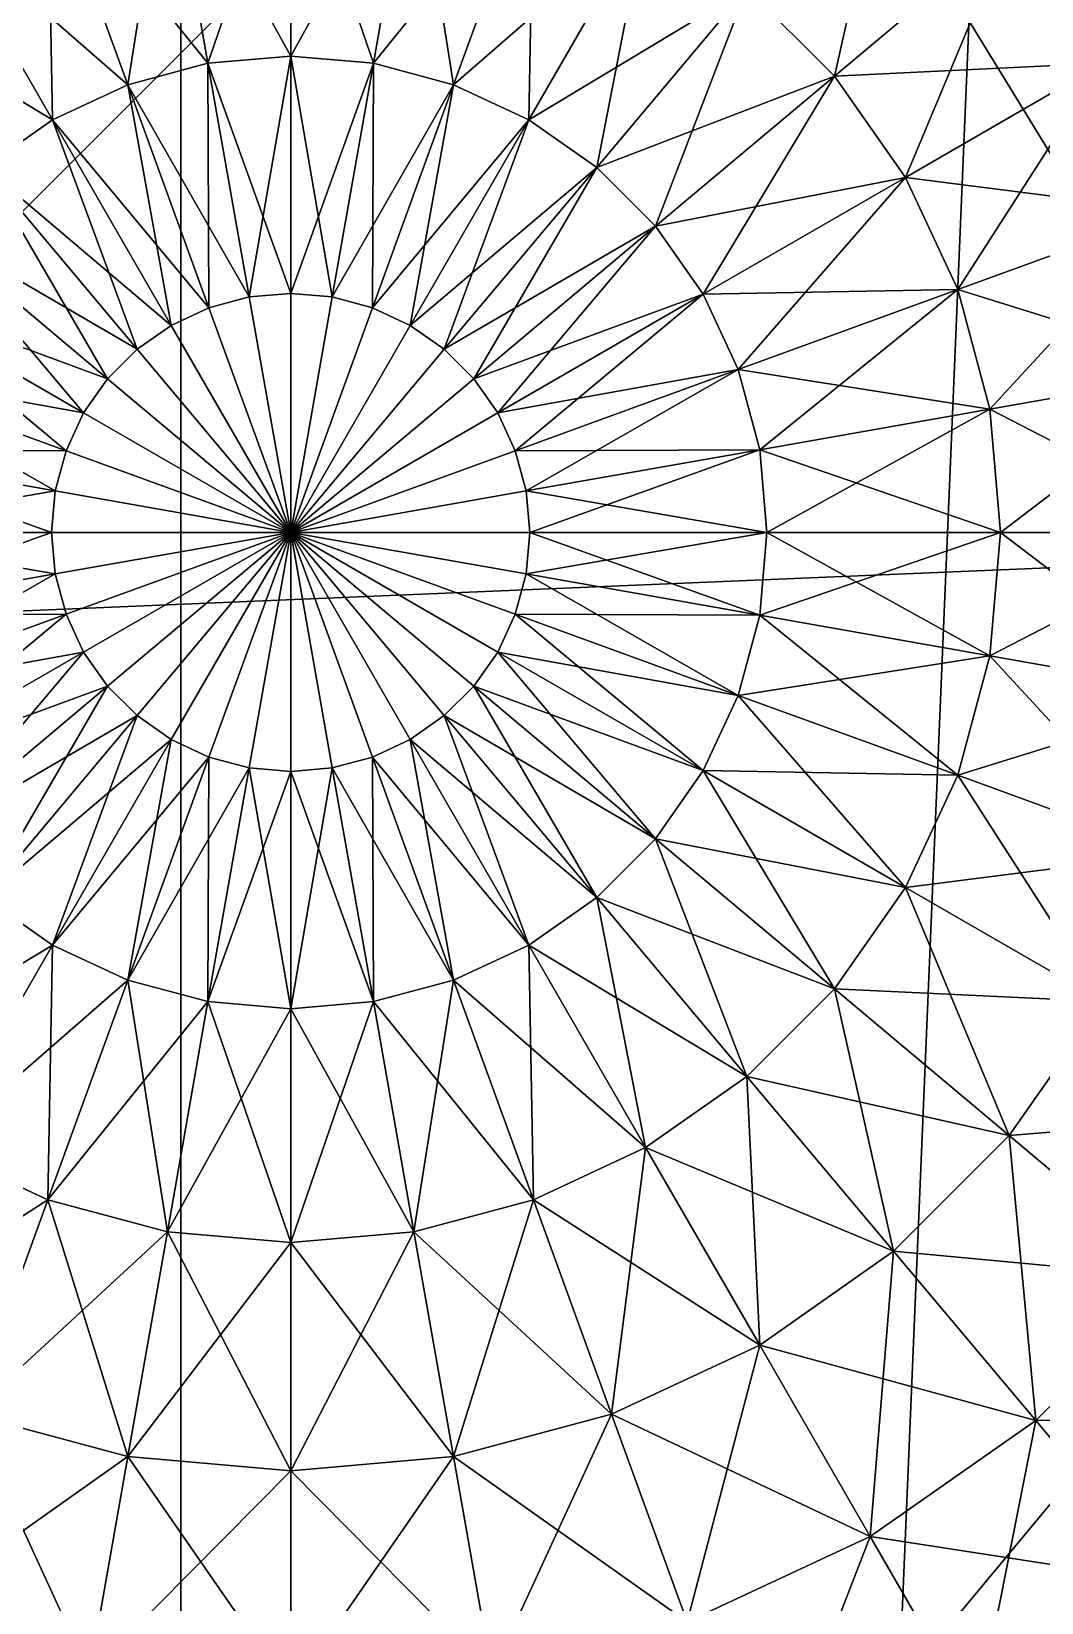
# Model space of a CAD drawing. Header units: metres. Extents: x -0.98 to 0.98, y -0.47 to 1.2.
# Drawn here: x 0.5918 to 0.6471, y 0.7245 to 0.8104 of the extents above; entities that cross this region are included whole.
import ezdxf

# ---------------------------------------------------------------- set-up
doc = ezdxf.new("R2010")
doc.units = ezdxf.units.M

msp = doc.modelspace()

# ---------------------------------------------------------------- linework, layer by layer
at = {"layer": 'Banana'}
for points in [[(0.737654, 0.656859, -0.092109), (0.6, 0.88125, -0.1), (0.6, 0.672656, -0.1)], [(0.737654, 0.656859, -0.092109), (0.728056, 0.826774, -0.092109), (0.6, 0.88125, -0.1)], [(0.6, 0.672656, 0.1), (0.6, 0.88125, 0.1), (0.728056, 0.826774, 0.092109)], [(0.6, 0.672656, 0.047656), (0.6, 0.88125, 0.1), (0.6, 0.672656, 0.1)], [(0.6, 0.672656, 0.047656), (0.6, 0.88125, 0.047656), (0.6, 0.88125, 0.1)], [(0.6, 0.672656, 0), (0.6, 0.88125, 0.047656), (0.6, 0.672656, 0.047656)], [(0.6, 0.672656, 0), (0.6, 0.88125, 0), (0.6, 0.88125, 0.047656)], [(0.6, 0.672656, -0.047656), (0.6, 0.88125, 0), (0.6, 0.672656, 0)], [(0.6, 0.672656, -0.047656), (0.6, 0.88125, -0.047656), (0.6, 0.88125, 0)], [(0.6, 0.672656, -0.1), (0.6, 0.88125, -0.047656), (0.6, 0.672656, -0.047656)], [(0.6, 0.672656, -0.1), (0.6, 0.88125, -0.1), (0.6, 0.88125, -0.047656)], [(0.6, 0.672656, 0.1), (0.728056, 0.826774, 0.092109), (0.737654, 0.656859, 0.092109)]]:
    msp.add_3dface(points, dxfattribs=at)
at = {"layer": 'Cube'}
for points in [[(-0.6, 0.94, 0.1), (0.6, 0.44, 0.1), (-0.6, 0.44, 0.1)], [(-0.6, 0.94, 0.1), (0.6, 0.94, 0.1), (0.6, 0.44, 0.1)], [(-0.6, 0.44, -0.1), (0.6, 0.94, -0.1), (-0.6, 0.94, -0.1)], [(-0.6, 0.44, -0.1), (0.6, 0.44, -0.1), (0.6, 0.94, -0.1)], [(0.6, 0.44, 0.1), (0.6, 0.94, -0.1), (0.6, 0.44, -0.1)], [(0.6, 0.44, 0.1), (0.6, 0.94, 0.1), (0.6, 0.94, -0.1)]]:
    msp.add_3dface(points, dxfattribs=at)
at = {"layer": 'Cube 2'}
for points in [[(0.715148, 0.783918, 0.209832), (0.511581, 0.775353, 0.09413), (0.617647, 0.881419, 0.09413)], [(0.644918, 0.854148, 0.048168), (0.617647, 0.881419, 0.09413), (0.511581, 0.775353, 0.09413)], [(0.644918, 0.854148, 0.048168), (0.715148, 0.783918, 0.209832), (0.617647, 0.881419, 0.09413)], [(0.644918, 0.854148, 0.048168), (0.511581, 0.775353, 0.09413), (0.538852, 0.748082, 0.048168)], [(0.644918, 0.854148, 0.048168), (0.538852, 0.748082, 0.048168), (0.636353, 0.650581, 0.16387)], [(0.644918, 0.854148, 0.048168), (0.636353, 0.650581, 0.16387), (0.742419, 0.756647, 0.16387)], [(0.644918, 0.854148, 0.048168), (0.742419, 0.756647, 0.16387), (0.715148, 0.783918, 0.209832)], [(0.715148, 0.783918, 0.209832), (0.609082, 0.677852, 0.209832), (0.511581, 0.775353, 0.09413)], [(0.636353, 0.650581, 0.16387), (0.609082, 0.677852, 0.209832), (0.715148, 0.783918, 0.209832)], [(0.636353, 0.650581, 0.16387), (0.715148, 0.783918, 0.209832), (0.742419, 0.756647, 0.16387)], [(0.511581, 0.775353, 0.09413), (0.636353, 0.650581, 0.16387), (0.538852, 0.748082, 0.048168)], [(0.511581, 0.775353, 0.09413), (0.609082, 0.677852, 0.209832), (0.636353, 0.650581, 0.16387)]]:
    msp.add_3dface(points, dxfattribs=at)
at = {"layer": 'Sphere 2'}
for points in [[(0.654562, 0.823748, 0.074811), (0.6453, 0.815977, 0.073809), (0.65043, 0.808651, 0.073809)], [(0.638977, 0.8223, 0.073809), (0.630955, 0.81274, 0.073022), (0.63574, 0.807955, 0.073022)], [(0.638977, 0.8223, 0.073809), (0.63574, 0.807955, 0.073022), (0.6453, 0.815977, 0.073809)], [(0.601477, 0.808651, 0.131544), (0.599259, 0.821233, 0.130978), (0.606, 0.821823, 0.130978)], [(0.599259, 0.821233, 0.073022), (0.606, 0.809047, 0.072456), (0.606, 0.821823, 0.073022)], [(0.601477, 0.808651, 0.131544), (0.606, 0.821823, 0.130978), (0.606, 0.809047, 0.131544)], [(0.606, 0.809047, 0.131544), (0.606, 0.821823, 0.130978), (0.612742, 0.821233, 0.130978)], [(0.606, 0.821823, 0.073022), (0.610523, 0.808651, 0.072456), (0.612742, 0.821233, 0.073022)], [(0.606, 0.821823, 0.073022), (0.606, 0.809047, 0.072456), (0.610523, 0.808651, 0.072456)], [(0.597091, 0.807476, 0.131544), (0.592722, 0.819481, 0.130978), (0.599259, 0.821233, 0.130978)], [(0.592722, 0.819481, 0.073022), (0.601477, 0.808651, 0.072456), (0.599259, 0.821233, 0.073022)], [(0.597091, 0.807476, 0.131544), (0.599259, 0.821233, 0.130978), (0.601477, 0.808651, 0.131544)], [(0.599259, 0.821233, 0.073022), (0.601477, 0.808651, 0.072456), (0.606, 0.809047, 0.072456)], [(0.606, 0.809047, 0.131544), (0.612742, 0.821233, 0.130978), (0.610523, 0.808651, 0.131544)], [(0.610523, 0.808651, 0.131544), (0.612742, 0.821233, 0.130978), (0.619278, 0.819481, 0.130978)], [(0.612742, 0.821233, 0.073022), (0.610523, 0.808651, 0.072456), (0.614909, 0.807476, 0.072456)], [(0.612742, 0.821233, 0.073022), (0.614909, 0.807476, 0.072456), (0.619278, 0.819481, 0.073022)], [(0.592976, 0.805557, 0.131544), (0.586589, 0.816621, 0.130978), (0.592722, 0.819481, 0.130978)], [(0.586589, 0.816621, 0.073022), (0.597091, 0.807476, 0.072456), (0.592722, 0.819481, 0.073022)], [(0.592722, 0.819481, 0.073022), (0.597091, 0.807476, 0.072456), (0.601477, 0.808651, 0.072456)], [(0.592976, 0.805557, 0.131544), (0.592722, 0.819481, 0.130978), (0.597091, 0.807476, 0.131544)], [(0.610523, 0.808651, 0.131544), (0.619278, 0.819481, 0.130978), (0.614909, 0.807476, 0.131544)], [(0.614909, 0.807476, 0.131544), (0.619278, 0.819481, 0.130978), (0.625411, 0.816621, 0.130978)], [(0.619278, 0.819481, 0.073022), (0.614909, 0.807476, 0.072456), (0.619024, 0.805557, 0.072456)], [(0.619278, 0.819481, 0.073022), (0.619024, 0.805557, 0.072456), (0.625411, 0.816621, 0.073022)], [(0.581045, 0.81274, 0.073022), (0.592977, 0.805557, 0.072456), (0.586589, 0.816621, 0.073022)], [(0.586589, 0.816621, 0.073022), (0.592977, 0.805557, 0.072456), (0.597091, 0.807476, 0.072456)], [(0.589257, 0.802953, 0.131544), (0.586589, 0.816621, 0.130978), (0.592976, 0.805557, 0.131544)], [(0.614909, 0.807476, 0.131544), (0.625411, 0.816621, 0.130978), (0.619024, 0.805557, 0.131544)], [(0.619024, 0.805557, 0.131544), (0.625411, 0.816621, 0.130978), (0.630955, 0.81274, 0.130978)], [(0.625411, 0.816621, 0.073022), (0.619024, 0.805557, 0.072456), (0.622743, 0.802953, 0.072456)], [(0.625411, 0.816621, 0.073022), (0.622743, 0.802953, 0.072456), (0.630955, 0.81274, 0.073022)], [(0.630955, 0.81274, 0.130978), (0.6453, 0.815977, 0.130191), (0.63574, 0.807955, 0.130978)], [(0.63574, 0.807955, 0.130978), (0.6453, 0.815977, 0.130191), (0.65043, 0.808651, 0.130191)], [(0.6453, 0.815977, 0.073809), (0.63574, 0.807955, 0.073022), (0.639622, 0.802411, 0.073022)], [(0.6453, 0.815977, 0.073809), (0.639622, 0.802411, 0.073022), (0.65043, 0.808651, 0.073809)], [(0.6453, 0.815977, 0.130191), (0.6609, 0.814696, 0.129189), (0.65043, 0.808651, 0.130191)], [(0.581045, 0.81274, 0.073022), (0.589257, 0.802953, 0.072456), (0.592977, 0.805557, 0.072456)], [(0.619024, 0.805557, 0.131544), (0.630955, 0.81274, 0.130978), (0.622743, 0.802953, 0.131544)], [(0.622743, 0.802953, 0.131544), (0.630955, 0.81274, 0.130978), (0.63574, 0.807955, 0.130978)], [(0.630955, 0.81274, 0.073022), (0.622743, 0.802953, 0.072456), (0.625953, 0.799743, 0.072456)], [(0.630955, 0.81274, 0.073022), (0.625953, 0.799743, 0.072456), (0.63574, 0.807955, 0.073022)], [(0.601529, 0.795285, 0.131886), (0.597091, 0.807476, 0.131544), (0.601477, 0.808651, 0.131544)], [(0.597091, 0.807476, 0.072456), (0.60373, 0.795875, 0.072114), (0.601477, 0.808651, 0.072456)], [(0.60373, 0.795875, 0.131886), (0.601477, 0.808651, 0.131544), (0.606, 0.809047, 0.131544)], [(0.601477, 0.808651, 0.072456), (0.606, 0.796073, 0.072114), (0.606, 0.809047, 0.072456)], [(0.601477, 0.808651, 0.072456), (0.60373, 0.795875, 0.072114), (0.606, 0.796073, 0.072114)], [(0.601529, 0.795285, 0.131886), (0.601477, 0.808651, 0.131544), (0.60373, 0.795875, 0.131886)], [(0.60373, 0.795875, 0.131886), (0.606, 0.809047, 0.131544), (0.606, 0.796073, 0.131886)], [(0.606, 0.796073, 0.131886), (0.606, 0.809047, 0.131544), (0.610523, 0.808651, 0.131544)], [(0.606, 0.809047, 0.072456), (0.60827, 0.795875, 0.072114), (0.610523, 0.808651, 0.072456)], [(0.606, 0.809047, 0.072456), (0.606, 0.796073, 0.072114), (0.60827, 0.795875, 0.072114)], [(0.606, 0.796073, 0.131886), (0.610523, 0.808651, 0.131544), (0.60827, 0.795875, 0.131886)], [(0.60827, 0.795875, 0.131886), (0.610523, 0.808651, 0.131544), (0.614909, 0.807476, 0.131544)], [(0.610523, 0.808651, 0.072456), (0.60827, 0.795875, 0.072114), (0.610471, 0.795285, 0.072114)], [(0.610523, 0.808651, 0.072456), (0.610471, 0.795285, 0.072114), (0.614909, 0.807476, 0.072456)], [(0.63574, 0.807955, 0.130978), (0.65043, 0.808651, 0.130191), (0.639622, 0.802411, 0.130978)], [(0.639622, 0.802411, 0.130978), (0.65043, 0.808651, 0.130191), (0.654209, 0.800547, 0.130191)], [(0.65043, 0.808651, 0.073809), (0.639622, 0.802411, 0.073022), (0.642482, 0.796278, 0.073022)], [(0.65043, 0.808651, 0.073809), (0.642482, 0.796278, 0.073022), (0.654209, 0.800547, 0.073809)], [(0.622743, 0.802953, 0.131544), (0.63574, 0.807955, 0.130978), (0.625953, 0.799743, 0.131544)], [(0.625953, 0.799743, 0.131544), (0.63574, 0.807955, 0.130978), (0.639622, 0.802411, 0.130978)], [(0.63574, 0.807955, 0.073022), (0.625953, 0.799743, 0.072456), (0.628558, 0.796023, 0.072456)], [(0.63574, 0.807955, 0.073022), (0.628558, 0.796023, 0.072456), (0.639622, 0.802411, 0.073022)], [(0.599463, 0.794322, 0.131886), (0.592976, 0.805557, 0.131544), (0.597091, 0.807476, 0.131544)], [(0.592977, 0.805557, 0.072456), (0.601529, 0.795285, 0.072114), (0.597091, 0.807476, 0.072456)], [(0.597091, 0.807476, 0.072456), (0.601529, 0.795285, 0.072114), (0.60373, 0.795875, 0.072114)], [(0.599463, 0.794322, 0.131886), (0.597091, 0.807476, 0.131544), (0.601529, 0.795285, 0.131886)], [(0.60827, 0.795875, 0.131886), (0.614909, 0.807476, 0.131544), (0.610471, 0.795285, 0.131886)], [(0.610471, 0.795285, 0.131886), (0.614909, 0.807476, 0.131544), (0.619024, 0.805557, 0.131544)], [(0.614909, 0.807476, 0.072456), (0.610471, 0.795285, 0.072114), (0.612537, 0.794322, 0.072114)], [(0.614909, 0.807476, 0.072456), (0.612537, 0.794322, 0.072114), (0.619024, 0.805557, 0.072456)], [(0.597597, 0.793015, 0.131886), (0.589257, 0.802953, 0.131544), (0.592976, 0.805557, 0.131544)], [(0.589257, 0.802953, 0.072456), (0.599463, 0.794322, 0.072114), (0.592977, 0.805557, 0.072456)], [(0.597597, 0.793015, 0.131886), (0.592976, 0.805557, 0.131544), (0.599463, 0.794322, 0.131886)], [(0.592977, 0.805557, 0.072456), (0.599463, 0.794322, 0.072114), (0.601529, 0.795285, 0.072114)], [(0.610471, 0.795285, 0.131886), (0.619024, 0.805557, 0.131544), (0.612537, 0.794322, 0.131886)], [(0.612537, 0.794322, 0.131886), (0.619024, 0.805557, 0.131544), (0.622743, 0.802953, 0.131544)], [(0.619024, 0.805557, 0.072456), (0.612537, 0.794322, 0.072114), (0.614403, 0.793015, 0.072114)], [(0.619024, 0.805557, 0.072456), (0.614403, 0.793015, 0.072114), (0.622743, 0.802953, 0.072456)], [(0.595985, 0.791403, 0.131886), (0.586047, 0.799743, 0.131544), (0.589257, 0.802953, 0.131544)], [(0.586047, 0.799743, 0.072456), (0.597597, 0.793015, 0.072114), (0.589257, 0.802953, 0.072456)], [(0.589257, 0.802953, 0.072456), (0.597597, 0.793015, 0.072114), (0.599463, 0.794322, 0.072114)], [(0.595985, 0.791403, 0.131886), (0.589257, 0.802953, 0.131544), (0.597597, 0.793015, 0.131886)], [(0.612537, 0.794322, 0.131886), (0.622743, 0.802953, 0.131544), (0.614403, 0.793015, 0.131886)], [(0.614403, 0.793015, 0.131886), (0.622743, 0.802953, 0.131544), (0.625953, 0.799743, 0.131544)], [(0.622743, 0.802953, 0.072456), (0.614403, 0.793015, 0.072114), (0.616015, 0.791403, 0.072114)], [(0.622743, 0.802953, 0.072456), (0.616015, 0.791403, 0.072114), (0.625953, 0.799743, 0.072456)], [(0.625953, 0.799743, 0.131544), (0.639622, 0.802411, 0.130978), (0.628558, 0.796023, 0.131544)], [(0.628558, 0.796023, 0.131544), (0.639622, 0.802411, 0.130978), (0.642482, 0.796278, 0.130978)], [(0.639622, 0.802411, 0.073022), (0.628558, 0.796023, 0.072456), (0.630476, 0.791909, 0.072456)], [(0.639622, 0.802411, 0.073022), (0.630476, 0.791909, 0.072456), (0.642482, 0.796278, 0.073022)], [(0.639622, 0.802411, 0.130978), (0.654209, 0.800547, 0.130191), (0.642482, 0.796278, 0.130978)], [(0.642482, 0.796278, 0.130978), (0.654209, 0.800547, 0.130191), (0.656524, 0.791909, 0.130191)], [(0.654209, 0.800547, 0.073809), (0.642482, 0.796278, 0.073022), (0.644233, 0.789741, 0.073022)], [(0.654209, 0.800547, 0.073809), (0.644233, 0.789741, 0.073022), (0.656524, 0.791909, 0.073809)], [(0.594678, 0.789537, 0.131886), (0.583443, 0.796023, 0.131544), (0.586047, 0.799743, 0.131544)], [(0.583443, 0.796023, 0.072456), (0.595985, 0.791403, 0.072114), (0.586047, 0.799743, 0.072456)], [(0.586047, 0.799743, 0.072456), (0.595985, 0.791403, 0.072114), (0.597597, 0.793015, 0.072114)], [(0.594678, 0.789537, 0.131886), (0.586047, 0.799743, 0.131544), (0.595985, 0.791403, 0.131886)], [(0.614403, 0.793015, 0.131886), (0.625953, 0.799743, 0.131544), (0.616015, 0.791403, 0.131886)], [(0.616015, 0.791403, 0.131886), (0.625953, 0.799743, 0.131544), (0.628558, 0.796023, 0.131544)], [(0.625953, 0.799743, 0.072456), (0.616015, 0.791403, 0.072114), (0.617322, 0.789537, 0.072114)], [(0.625953, 0.799743, 0.072456), (0.617322, 0.789537, 0.072114), (0.628558, 0.796023, 0.072456)], [(0.593715, 0.787471, 0.131886), (0.581524, 0.791909, 0.131544), (0.583443, 0.796023, 0.131544)], [(0.581524, 0.791909, 0.072456), (0.594678, 0.789537, 0.072114), (0.583443, 0.796023, 0.072456)], [(0.583443, 0.796023, 0.072456), (0.594678, 0.789537, 0.072114), (0.595985, 0.791403, 0.072114)], [(0.593715, 0.787471, 0.131886), (0.583443, 0.796023, 0.131544), (0.594678, 0.789537, 0.131886)], [(0.606, 0.783, 0.132), (0.601529, 0.795285, 0.131886), (0.60373, 0.795875, 0.131886)], [(0.601529, 0.795285, 0.072114), (0.606, 0.783, 0.072), (0.60373, 0.795875, 0.072114)], [(0.606, 0.783, 0.132), (0.60373, 0.795875, 0.131886), (0.606, 0.796073, 0.131886)], [(0.60373, 0.795875, 0.072114), (0.606, 0.783, 0.072), (0.606, 0.796073, 0.072114)], [(0.60373, 0.795875, 0.072114), (0.606, 0.783, 0.072), (0.606, 0.783, 0.072)], [(0.606, 0.783, 0.132), (0.60373, 0.795875, 0.131886), (0.606, 0.783, 0.132)], [(0.606, 0.783, 0.132), (0.606, 0.796073, 0.131886), (0.606, 0.783, 0.132)], [(0.606, 0.783, 0.132), (0.606, 0.796073, 0.131886), (0.60827, 0.795875, 0.131886)], [(0.606, 0.796073, 0.072114), (0.606, 0.783, 0.072), (0.60827, 0.795875, 0.072114)], [(0.606, 0.796073, 0.072114), (0.606, 0.783, 0.072), (0.606, 0.783, 0.072)], [(0.606, 0.783, 0.132), (0.60827, 0.795875, 0.131886), (0.610471, 0.795285, 0.131886)], [(0.60827, 0.795875, 0.072114), (0.606, 0.783, 0.072), (0.610471, 0.795285, 0.072114)], [(0.60827, 0.795875, 0.072114), (0.606, 0.783, 0.072), (0.606, 0.783, 0.072)], [(0.606, 0.783, 0.132), (0.60827, 0.795875, 0.131886), (0.606, 0.783, 0.132)], [(0.616015, 0.791403, 0.131886), (0.628558, 0.796023, 0.131544), (0.617322, 0.789537, 0.131886)], [(0.617322, 0.789537, 0.131886), (0.628558, 0.796023, 0.131544), (0.630476, 0.791909, 0.131544)], [(0.628558, 0.796023, 0.072456), (0.617322, 0.789537, 0.072114), (0.618285, 0.787471, 0.072114)], [(0.628558, 0.796023, 0.072456), (0.618285, 0.787471, 0.072114), (0.630476, 0.791909, 0.072456)], [(0.628558, 0.796023, 0.131544), (0.642482, 0.796278, 0.130978), (0.630476, 0.791909, 0.131544)], [(0.630476, 0.791909, 0.131544), (0.642482, 0.796278, 0.130978), (0.644233, 0.789741, 0.130978)], [(0.642482, 0.796278, 0.073022), (0.630476, 0.791909, 0.072456), (0.631652, 0.787523, 0.072456)], [(0.642482, 0.796278, 0.073022), (0.631652, 0.787523, 0.072456), (0.644233, 0.789741, 0.073022)], [(0.642482, 0.796278, 0.130978), (0.656524, 0.791909, 0.130191), (0.644233, 0.789741, 0.130978)], [(0.606, 0.783, 0.132), (0.599463, 0.794322, 0.131886), (0.601529, 0.795285, 0.131886)], [(0.599463, 0.794322, 0.072114), (0.606, 0.783, 0.072), (0.601529, 0.795285, 0.072114)], [(0.601529, 0.795285, 0.072114), (0.606, 0.783, 0.072), (0.606, 0.783, 0.072)], [(0.606, 0.783, 0.132), (0.601529, 0.795285, 0.131886), (0.606, 0.783, 0.132)], [(0.606, 0.783, 0.132), (0.610471, 0.795285, 0.131886), (0.612537, 0.794322, 0.131886)], [(0.610471, 0.795285, 0.072114), (0.606, 0.783, 0.072), (0.612537, 0.794322, 0.072114)], [(0.610471, 0.795285, 0.072114), (0.606, 0.783, 0.072), (0.606, 0.783, 0.072)], [(0.606, 0.783, 0.132), (0.610471, 0.795285, 0.131886), (0.606, 0.783, 0.132)], [(0.606, 0.783, 0.132), (0.597597, 0.793015, 0.131886), (0.599463, 0.794322, 0.131886)], [(0.597597, 0.793015, 0.072114), (0.606, 0.783, 0.072), (0.599463, 0.794322, 0.072114)], [(0.599463, 0.794322, 0.072114), (0.606, 0.783, 0.072), (0.606, 0.783, 0.072)], [(0.606, 0.783, 0.132), (0.599463, 0.794322, 0.131886), (0.606, 0.783, 0.132)], [(0.606, 0.783, 0.132), (0.612537, 0.794322, 0.131886), (0.614403, 0.793015, 0.131886)], [(0.612537, 0.794322, 0.072114), (0.606, 0.783, 0.072), (0.614403, 0.793015, 0.072114)], [(0.612537, 0.794322, 0.072114), (0.606, 0.783, 0.072), (0.606, 0.783, 0.072)], [(0.606, 0.783, 0.132), (0.612537, 0.794322, 0.131886), (0.606, 0.783, 0.132)], [(0.606, 0.783, 0.132), (0.595985, 0.791403, 0.131886), (0.597597, 0.793015, 0.131886)], [(0.595985, 0.791403, 0.072114), (0.606, 0.783, 0.072), (0.597597, 0.793015, 0.072114)], [(0.597597, 0.793015, 0.072114), (0.606, 0.783, 0.072), (0.606, 0.783, 0.072)], [(0.606, 0.783, 0.132), (0.597597, 0.793015, 0.131886), (0.606, 0.783, 0.132)], [(0.606, 0.783, 0.132), (0.614403, 0.793015, 0.131886), (0.616015, 0.791403, 0.131886)], [(0.614403, 0.793015, 0.072114), (0.606, 0.783, 0.072), (0.616015, 0.791403, 0.072114)], [(0.614403, 0.793015, 0.072114), (0.606, 0.783, 0.072), (0.606, 0.783, 0.072)], [(0.606, 0.783, 0.132), (0.614403, 0.793015, 0.131886), (0.606, 0.783, 0.132)], [(0.593125, 0.78527, 0.131886), (0.580349, 0.787523, 0.131544), (0.581524, 0.791909, 0.131544)], [(0.580349, 0.787523, 0.072456), (0.593715, 0.787471, 0.072114), (0.581524, 0.791909, 0.072456)], [(0.581524, 0.791909, 0.072456), (0.593715, 0.787471, 0.072114), (0.594678, 0.789537, 0.072114)], [(0.593125, 0.78527, 0.131886), (0.581524, 0.791909, 0.131544), (0.593715, 0.787471, 0.131886)], [(0.606, 0.783, 0.132), (0.594678, 0.789537, 0.131886), (0.595985, 0.791403, 0.131886)], [(0.594678, 0.789537, 0.072114), (0.606, 0.783, 0.072), (0.595985, 0.791403, 0.072114)], [(0.595985, 0.791403, 0.072114), (0.606, 0.783, 0.072), (0.606, 0.783, 0.072)], [(0.606, 0.783, 0.132), (0.595985, 0.791403, 0.131886), (0.606, 0.783, 0.132)], [(0.606, 0.783, 0.132), (0.616015, 0.791403, 0.131886), (0.617322, 0.789537, 0.131886)], [(0.616015, 0.791403, 0.072114), (0.606, 0.783, 0.072), (0.617322, 0.789537, 0.072114)], [(0.616015, 0.791403, 0.072114), (0.606, 0.783, 0.072), (0.606, 0.783, 0.072)], [(0.606, 0.783, 0.132), (0.616015, 0.791403, 0.131886), (0.606, 0.783, 0.132)], [(0.617322, 0.789537, 0.131886), (0.630476, 0.791909, 0.131544), (0.618285, 0.787471, 0.131886)], [(0.618285, 0.787471, 0.131886), (0.630476, 0.791909, 0.131544), (0.631652, 0.787523, 0.131544)], [(0.630476, 0.791909, 0.072456), (0.618285, 0.787471, 0.072114), (0.618875, 0.78527, 0.072114)], [(0.630476, 0.791909, 0.072456), (0.618875, 0.78527, 0.072114), (0.631652, 0.787523, 0.072456)], [(0.630476, 0.791909, 0.131544), (0.644233, 0.789741, 0.130978), (0.631652, 0.787523, 0.131544)], [(0.644233, 0.789741, 0.130978), (0.656524, 0.791909, 0.130191), (0.657303, 0.783, 0.130191)], [(0.656524, 0.791909, 0.073809), (0.644233, 0.789741, 0.073022), (0.644823, 0.783, 0.073022)], [(0.656524, 0.791909, 0.073809), (0.644823, 0.783, 0.073022), (0.657303, 0.783, 0.073809)], [(0.606, 0.783, 0.132), (0.593715, 0.787471, 0.131886), (0.594678, 0.789537, 0.131886)], [(0.593715, 0.787471, 0.072114), (0.606, 0.783, 0.072), (0.594678, 0.789537, 0.072114)], [(0.594678, 0.789537, 0.072114), (0.606, 0.783, 0.072), (0.606, 0.783, 0.072)], [(0.606, 0.783, 0.132), (0.594678, 0.789537, 0.131886), (0.606, 0.783, 0.132)], [(0.606, 0.783, 0.132), (0.617322, 0.789537, 0.131886), (0.618285, 0.787471, 0.131886)], [(0.617322, 0.789537, 0.072114), (0.606, 0.783, 0.072), (0.618285, 0.787471, 0.072114)], [(0.617322, 0.789537, 0.072114), (0.606, 0.783, 0.072), (0.606, 0.783, 0.072)], [(0.606, 0.783, 0.132), (0.617322, 0.789537, 0.131886), (0.606, 0.783, 0.132)], [(0.631652, 0.787523, 0.131544), (0.644233, 0.789741, 0.130978), (0.644823, 0.783, 0.130978)], [(0.644233, 0.789741, 0.073022), (0.631652, 0.787523, 0.072456), (0.632047, 0.783, 0.072456)], [(0.644233, 0.789741, 0.073022), (0.632047, 0.783, 0.072456), (0.644823, 0.783, 0.073022)], [(0.644233, 0.789741, 0.130978), (0.657303, 0.783, 0.130191), (0.644823, 0.783, 0.130978)], [(0.592927, 0.783, 0.131886), (0.579953, 0.783, 0.131544), (0.580349, 0.787523, 0.131544)], [(0.579953, 0.783, 0.072456), (0.593125, 0.78527, 0.072114), (0.580349, 0.787523, 0.072456)], [(0.580349, 0.787523, 0.072456), (0.593125, 0.78527, 0.072114), (0.593715, 0.787471, 0.072114)], [(0.592927, 0.783, 0.131886), (0.580349, 0.787523, 0.131544), (0.593125, 0.78527, 0.131886)], [(0.606, 0.783, 0.132), (0.593125, 0.78527, 0.131886), (0.593715, 0.787471, 0.131886)], [(0.593125, 0.78527, 0.072114), (0.606, 0.783, 0.072), (0.593715, 0.787471, 0.072114)], [(0.593715, 0.787471, 0.072114), (0.606, 0.783, 0.072), (0.606, 0.783, 0.072)], [(0.606, 0.783, 0.132), (0.593715, 0.787471, 0.131886), (0.606, 0.783, 0.132)], [(0.606, 0.783, 0.132), (0.618285, 0.787471, 0.131886), (0.618875, 0.78527, 0.131886)], [(0.618285, 0.787471, 0.072114), (0.606, 0.783, 0.072), (0.618875, 0.78527, 0.072114)], [(0.618285, 0.787471, 0.072114), (0.606, 0.783, 0.072), (0.606, 0.783, 0.072)], [(0.606, 0.783, 0.132), (0.618285, 0.787471, 0.131886), (0.606, 0.783, 0.132)], [(0.618285, 0.787471, 0.131886), (0.631652, 0.787523, 0.131544), (0.618875, 0.78527, 0.131886)], [(0.618875, 0.78527, 0.131886), (0.631652, 0.787523, 0.131544), (0.632047, 0.783, 0.131544)], [(0.631652, 0.787523, 0.072456), (0.618875, 0.78527, 0.072114), (0.619073, 0.783, 0.072114)], [(0.631652, 0.787523, 0.072456), (0.619073, 0.783, 0.072114), (0.632047, 0.783, 0.072456)], [(0.631652, 0.787523, 0.131544), (0.644823, 0.783, 0.130978), (0.632047, 0.783, 0.131544)], [(0.579953, 0.783, 0.072456), (0.592927, 0.783, 0.072114), (0.593125, 0.78527, 0.072114)], [(0.606, 0.783, 0.132), (0.592927, 0.783, 0.131886), (0.593125, 0.78527, 0.131886)], [(0.592927, 0.783, 0.072114), (0.606, 0.783, 0.072), (0.593125, 0.78527, 0.072114)], [(0.593125, 0.78527, 0.072114), (0.606, 0.783, 0.072), (0.606, 0.783, 0.072)], [(0.606, 0.783, 0.132), (0.593125, 0.78527, 0.131886), (0.606, 0.783, 0.132)], [(0.606, 0.783, 0.132), (0.618875, 0.78527, 0.131886), (0.619073, 0.783, 0.131886)], [(0.618875, 0.78527, 0.072114), (0.606, 0.783, 0.072), (0.619073, 0.783, 0.072114)], [(0.618875, 0.78527, 0.072114), (0.606, 0.783, 0.072), (0.606, 0.783, 0.072)], [(0.606, 0.783, 0.132), (0.618875, 0.78527, 0.131886), (0.606, 0.783, 0.132)], [(0.618875, 0.78527, 0.131886), (0.632047, 0.783, 0.131544), (0.619073, 0.783, 0.131886)], [(0.593125, 0.78073, 0.131886), (0.579953, 0.783, 0.131544), (0.592927, 0.783, 0.131886)], [(0.593125, 0.78073, 0.131886), (0.580349, 0.778477, 0.131544), (0.579953, 0.783, 0.131544)], [(0.580349, 0.778477, 0.072456), (0.592927, 0.783, 0.072114), (0.579953, 0.783, 0.072456)], [(0.580349, 0.778477, 0.072456), (0.593125, 0.78073, 0.072114), (0.592927, 0.783, 0.072114)], [(0.592927, 0.783, 0.072114), (0.606, 0.783, 0.072), (0.606, 0.783, 0.072)], [(0.606, 0.783, 0.132), (0.592927, 0.783, 0.131886), (0.606, 0.783, 0.132)], [(0.606, 0.783, 0.132), (0.593125, 0.78073, 0.131886), (0.592927, 0.783, 0.131886)], [(0.593125, 0.78073, 0.072114), (0.606, 0.783, 0.072), (0.592927, 0.783, 0.072114)], [(0.593125, 0.78073, 0.072114), (0.606, 0.783, 0.072), (0.606, 0.783, 0.072)], [(0.606, 0.783, 0.132), (0.593125, 0.78073, 0.131886), (0.606, 0.783, 0.132)], [(0.606, 0.783, 0.132), (0.593715, 0.778529, 0.131886), (0.593125, 0.78073, 0.131886)], [(0.593715, 0.778529, 0.072114), (0.606, 0.783, 0.072), (0.593125, 0.78073, 0.072114)], [(0.593715, 0.778529, 0.072114), (0.606, 0.783, 0.072), (0.606, 0.783, 0.072)], [(0.606, 0.783, 0.132), (0.593715, 0.778529, 0.131886), (0.606, 0.783, 0.132)], [(0.606, 0.783, 0.132), (0.594678, 0.776463, 0.131886), (0.593715, 0.778529, 0.131886)], [(0.594678, 0.776463, 0.072114), (0.606, 0.783, 0.072), (0.593715, 0.778529, 0.072114)], [(0.594678, 0.776463, 0.072114), (0.606, 0.783, 0.072), (0.606, 0.783, 0.072)], [(0.606, 0.783, 0.132), (0.594678, 0.776463, 0.131886), (0.606, 0.783, 0.132)], [(0.606, 0.783, 0.132), (0.595985, 0.774596, 0.131886), (0.594678, 0.776463, 0.131886)], [(0.595985, 0.774597, 0.072114), (0.606, 0.783, 0.072), (0.594678, 0.776463, 0.072114)], [(0.595985, 0.774597, 0.072114), (0.606, 0.783, 0.072), (0.606, 0.783, 0.072)], [(0.606, 0.783, 0.132), (0.595985, 0.774596, 0.131886), (0.606, 0.783, 0.132)], [(0.606, 0.783, 0.132), (0.597597, 0.772985, 0.131886), (0.595985, 0.774596, 0.131886)], [(0.597597, 0.772985, 0.072114), (0.606, 0.783, 0.072), (0.595985, 0.774597, 0.072114)], [(0.597597, 0.772985, 0.072114), (0.606, 0.783, 0.072), (0.606, 0.783, 0.072)], [(0.606, 0.783, 0.132), (0.597597, 0.772985, 0.131886), (0.606, 0.783, 0.132)], [(0.606, 0.783, 0.132), (0.599463, 0.771678, 0.131886), (0.597597, 0.772985, 0.131886)], [(0.599463, 0.771678, 0.072114), (0.606, 0.783, 0.072), (0.597597, 0.772985, 0.072114)], [(0.599463, 0.771678, 0.072114), (0.606, 0.783, 0.072), (0.606, 0.783, 0.072)], [(0.606, 0.783, 0.132), (0.599463, 0.771678, 0.131886), (0.606, 0.783, 0.132)], [(0.606, 0.783, 0.132), (0.601529, 0.770715, 0.131886), (0.599463, 0.771678, 0.131886)], [(0.601529, 0.770715, 0.072114), (0.606, 0.783, 0.072), (0.599463, 0.771678, 0.072114)], [(0.601529, 0.770715, 0.072114), (0.606, 0.783, 0.072), (0.606, 0.783, 0.072)], [(0.606, 0.783, 0.132), (0.601529, 0.770715, 0.131886), (0.606, 0.783, 0.132)], [(0.606, 0.783, 0.132), (0.60373, 0.770125, 0.131886), (0.601529, 0.770715, 0.131886)], [(0.60373, 0.770125, 0.072114), (0.606, 0.783, 0.072), (0.601529, 0.770715, 0.072114)], [(0.60373, 0.770125, 0.072114), (0.606, 0.783, 0.072), (0.606, 0.783, 0.072)], [(0.606, 0.783, 0.132), (0.60373, 0.770125, 0.131886), (0.606, 0.783, 0.132)], [(0.606, 0.783, 0.132), (0.606, 0.769926, 0.131886), (0.60373, 0.770125, 0.131886)], [(0.606, 0.769927, 0.072114), (0.606, 0.783, 0.072), (0.60373, 0.770125, 0.072114)], [(0.606, 0.769927, 0.072114), (0.606, 0.783, 0.072), (0.606, 0.783, 0.072)], [(0.606, 0.783, 0.132), (0.606, 0.769926, 0.131886), (0.606, 0.783, 0.132)], [(0.606, 0.783, 0.132), (0.60827, 0.770125, 0.131886), (0.606, 0.769926, 0.131886)], [(0.60827, 0.770125, 0.072114), (0.606, 0.783, 0.072), (0.606, 0.769927, 0.072114)], [(0.60827, 0.770125, 0.072114), (0.606, 0.783, 0.072), (0.606, 0.783, 0.072)], [(0.606, 0.783, 0.132), (0.60827, 0.770125, 0.131886), (0.606, 0.783, 0.132)], [(0.606, 0.783, 0.132), (0.610471, 0.770715, 0.131886), (0.60827, 0.770125, 0.131886)], [(0.610471, 0.770715, 0.072114), (0.606, 0.783, 0.072), (0.60827, 0.770125, 0.072114)], [(0.610471, 0.770715, 0.072114), (0.606, 0.783, 0.072), (0.606, 0.783, 0.072)], [(0.606, 0.783, 0.132), (0.610471, 0.770715, 0.131886), (0.606, 0.783, 0.132)], [(0.606, 0.783, 0.132), (0.612537, 0.771678, 0.131886), (0.610471, 0.770715, 0.131886)], [(0.612537, 0.771678, 0.072114), (0.606, 0.783, 0.072), (0.610471, 0.770715, 0.072114)], [(0.612537, 0.771678, 0.072114), (0.606, 0.783, 0.072), (0.606, 0.783, 0.072)], [(0.606, 0.783, 0.132), (0.612537, 0.771678, 0.131886), (0.606, 0.783, 0.132)], [(0.606, 0.783, 0.132), (0.614403, 0.772985, 0.131886), (0.612537, 0.771678, 0.131886)], [(0.614403, 0.772985, 0.072114), (0.606, 0.783, 0.072), (0.612537, 0.771678, 0.072114)], [(0.614403, 0.772985, 0.072114), (0.606, 0.783, 0.072), (0.606, 0.783, 0.072)], [(0.606, 0.783, 0.132), (0.614403, 0.772985, 0.131886), (0.606, 0.783, 0.132)], [(0.606, 0.783, 0.132), (0.616015, 0.774596, 0.131886), (0.614403, 0.772985, 0.131886)], [(0.616015, 0.774597, 0.072114), (0.606, 0.783, 0.072), (0.614403, 0.772985, 0.072114)], [(0.616015, 0.774597, 0.072114), (0.606, 0.783, 0.072), (0.606, 0.783, 0.072)], [(0.606, 0.783, 0.132), (0.616015, 0.774596, 0.131886), (0.606, 0.783, 0.132)], [(0.606, 0.783, 0.132), (0.617322, 0.776463, 0.131886), (0.616015, 0.774596, 0.131886)], [(0.617322, 0.776463, 0.072114), (0.606, 0.783, 0.072), (0.616015, 0.774597, 0.072114)], [(0.617322, 0.776463, 0.072114), (0.606, 0.783, 0.072), (0.606, 0.783, 0.072)], [(0.606, 0.783, 0.132), (0.617322, 0.776463, 0.131886), (0.606, 0.783, 0.132)], [(0.606, 0.783, 0.132), (0.618285, 0.778529, 0.131886), (0.617322, 0.776463, 0.131886)], [(0.618285, 0.778529, 0.072114), (0.606, 0.783, 0.072), (0.617322, 0.776463, 0.072114)], [(0.618285, 0.778529, 0.072114), (0.606, 0.783, 0.072), (0.606, 0.783, 0.072)], [(0.606, 0.783, 0.132), (0.618285, 0.778529, 0.131886), (0.606, 0.783, 0.132)], [(0.606, 0.783, 0.132), (0.618875, 0.78073, 0.131886), (0.618285, 0.778529, 0.131886)], [(0.618875, 0.78073, 0.072114), (0.606, 0.783, 0.072), (0.618285, 0.778529, 0.072114)], [(0.618875, 0.78073, 0.072114), (0.606, 0.783, 0.072), (0.606, 0.783, 0.072)], [(0.606, 0.783, 0.132), (0.618875, 0.78073, 0.131886), (0.606, 0.783, 0.132)], [(0.606, 0.783, 0.132), (0.619073, 0.783, 0.131886), (0.618875, 0.78073, 0.131886)], [(0.619073, 0.783, 0.072114), (0.606, 0.783, 0.072), (0.618875, 0.78073, 0.072114)], [(0.619073, 0.783, 0.072114), (0.606, 0.783, 0.072), (0.606, 0.783, 0.072)], [(0.606, 0.783, 0.132), (0.619073, 0.783, 0.131886), (0.606, 0.783, 0.132)], [(0.619073, 0.783, 0.131886), (0.631652, 0.778477, 0.131544), (0.618875, 0.78073, 0.131886)], [(0.632047, 0.783, 0.072456), (0.618875, 0.78073, 0.072114), (0.631652, 0.778477, 0.072456)], [(0.632047, 0.783, 0.072456), (0.619073, 0.783, 0.072114), (0.618875, 0.78073, 0.072114)], [(0.619073, 0.783, 0.131886), (0.632047, 0.783, 0.131544), (0.631652, 0.778477, 0.131544)], [(0.632047, 0.783, 0.131544), (0.644233, 0.776258, 0.130978), (0.631652, 0.778477, 0.131544)], [(0.644823, 0.783, 0.073022), (0.631652, 0.778477, 0.072456), (0.644233, 0.776258, 0.073022)], [(0.644823, 0.783, 0.073022), (0.632047, 0.783, 0.072456), (0.631652, 0.778477, 0.072456)], [(0.632047, 0.783, 0.131544), (0.644823, 0.783, 0.130978), (0.644233, 0.776258, 0.130978)], [(0.644823, 0.783, 0.130978), (0.656524, 0.774091, 0.130191), (0.644233, 0.776258, 0.130978)], [(0.657303, 0.783, 0.073809), (0.644233, 0.776258, 0.073022), (0.656524, 0.774091, 0.073809)], [(0.657303, 0.783, 0.073809), (0.644823, 0.783, 0.073022), (0.644233, 0.776258, 0.073022)], [(0.644823, 0.783, 0.130978), (0.657303, 0.783, 0.130191), (0.656524, 0.774091, 0.130191)], [(0.593715, 0.778529, 0.131886), (0.580349, 0.778477, 0.131544), (0.593125, 0.78073, 0.131886)], [(0.581524, 0.774091, 0.072456), (0.593125, 0.78073, 0.072114), (0.580349, 0.778477, 0.072456)], [(0.581524, 0.774091, 0.072456), (0.593715, 0.778529, 0.072114), (0.593125, 0.78073, 0.072114)], [(0.618875, 0.78073, 0.131886), (0.630476, 0.774091, 0.131544), (0.618285, 0.778529, 0.131886)], [(0.631652, 0.778477, 0.072456), (0.618875, 0.78073, 0.072114), (0.618285, 0.778529, 0.072114)], [(0.618875, 0.78073, 0.131886), (0.631652, 0.778477, 0.131544), (0.630476, 0.774091, 0.131544)], [(0.593715, 0.778529, 0.131886), (0.581524, 0.774091, 0.131544), (0.580349, 0.778477, 0.131544)], [(0.594678, 0.776463, 0.131886), (0.581524, 0.774091, 0.131544), (0.593715, 0.778529, 0.131886)], [(0.583443, 0.769976, 0.072456), (0.593715, 0.778529, 0.072114), (0.581524, 0.774091, 0.072456)], [(0.583443, 0.769976, 0.072456), (0.594678, 0.776463, 0.072114), (0.593715, 0.778529, 0.072114)], [(0.618285, 0.778529, 0.131886), (0.628558, 0.769976, 0.131544), (0.617322, 0.776463, 0.131886)], [(0.630476, 0.774091, 0.072456), (0.618285, 0.778529, 0.072114), (0.617322, 0.776463, 0.072114)], [(0.618285, 0.778529, 0.131886), (0.630476, 0.774091, 0.131544), (0.628558, 0.769976, 0.131544)], [(0.631652, 0.778477, 0.072456), (0.618285, 0.778529, 0.072114), (0.630476, 0.774091, 0.072456)], [(0.631652, 0.778477, 0.131544), (0.642482, 0.769722, 0.130978), (0.630476, 0.774091, 0.131544)], [(0.644233, 0.776258, 0.073022), (0.631652, 0.778477, 0.072456), (0.630476, 0.774091, 0.072456)], [(0.631652, 0.778477, 0.131544), (0.644233, 0.776258, 0.130978), (0.642482, 0.769722, 0.130978)], [(0.594678, 0.776463, 0.131886), (0.583443, 0.769976, 0.131544), (0.581524, 0.774091, 0.131544)], [(0.595985, 0.774596, 0.131886), (0.583443, 0.769976, 0.131544), (0.594678, 0.776463, 0.131886)], [(0.586047, 0.766257, 0.072456), (0.594678, 0.776463, 0.072114), (0.583443, 0.769976, 0.072456)], [(0.586047, 0.766257, 0.072456), (0.595985, 0.774597, 0.072114), (0.594678, 0.776463, 0.072114)], [(0.617322, 0.776463, 0.131886), (0.625953, 0.766257, 0.131544), (0.616015, 0.774596, 0.131886)], [(0.628558, 0.769976, 0.072456), (0.617322, 0.776463, 0.072114), (0.616015, 0.774597, 0.072114)], [(0.617322, 0.776463, 0.131886), (0.628558, 0.769976, 0.131544), (0.625953, 0.766257, 0.131544)], [(0.630476, 0.774091, 0.072456), (0.617322, 0.776463, 0.072114), (0.628558, 0.769976, 0.072456)], [(0.644233, 0.776258, 0.073022), (0.630476, 0.774091, 0.072456), (0.642482, 0.769722, 0.073022)], [(0.644233, 0.776258, 0.130978), (0.654209, 0.765453, 0.130191), (0.642482, 0.769722, 0.130978)], [(0.656524, 0.774091, 0.073809), (0.644233, 0.776258, 0.073022), (0.642482, 0.769722, 0.073022)], [(0.644233, 0.776258, 0.130978), (0.656524, 0.774091, 0.130191), (0.654209, 0.765453, 0.130191)], [(0.595985, 0.774596, 0.131886), (0.586047, 0.766257, 0.131544), (0.583443, 0.769976, 0.131544)], [(0.589257, 0.763047, 0.072456), (0.595985, 0.774597, 0.072114), (0.586047, 0.766257, 0.072456)], [(0.597597, 0.772985, 0.131886), (0.586047, 0.766257, 0.131544), (0.595985, 0.774596, 0.131886)], [(0.589257, 0.763047, 0.072456), (0.597597, 0.772985, 0.072114), (0.595985, 0.774597, 0.072114)], [(0.625953, 0.766257, 0.072456), (0.616015, 0.774597, 0.072114), (0.614403, 0.772985, 0.072114)], [(0.616015, 0.774596, 0.131886), (0.622743, 0.763047, 0.131544), (0.614403, 0.772985, 0.131886)], [(0.628558, 0.769976, 0.072456), (0.616015, 0.774597, 0.072114), (0.625953, 0.766257, 0.072456)], [(0.616015, 0.774596, 0.131886), (0.625953, 0.766257, 0.131544), (0.622743, 0.763047, 0.131544)], [(0.630476, 0.774091, 0.131544), (0.639622, 0.763588, 0.130978), (0.628558, 0.769976, 0.131544)], [(0.642482, 0.769722, 0.073022), (0.630476, 0.774091, 0.072456), (0.628558, 0.769976, 0.072456)], [(0.630476, 0.774091, 0.131544), (0.642482, 0.769722, 0.130978), (0.639622, 0.763588, 0.130978)], [(0.656524, 0.774091, 0.073809), (0.642482, 0.769722, 0.073022), (0.654209, 0.765453, 0.073809)], [(0.597597, 0.772985, 0.131886), (0.589257, 0.763047, 0.131544), (0.586047, 0.766257, 0.131544)], [(0.599463, 0.771678, 0.131886), (0.589257, 0.763047, 0.131544), (0.597597, 0.772985, 0.131886)], [(0.592977, 0.760442, 0.072456), (0.597597, 0.772985, 0.072114), (0.589257, 0.763047, 0.072456)], [(0.592977, 0.760442, 0.072456), (0.599463, 0.771678, 0.072114), (0.597597, 0.772985, 0.072114)], [(0.614403, 0.772985, 0.131886), (0.619024, 0.760442, 0.131544), (0.612537, 0.771678, 0.131886)], [(0.622743, 0.763047, 0.072456), (0.614403, 0.772985, 0.072114), (0.612537, 0.771678, 0.072114)], [(0.614403, 0.772985, 0.131886), (0.622743, 0.763047, 0.131544), (0.619024, 0.760442, 0.131544)], [(0.625953, 0.766257, 0.072456), (0.614403, 0.772985, 0.072114), (0.622743, 0.763047, 0.072456)], [(0.599463, 0.771678, 0.131886), (0.592976, 0.760442, 0.131544), (0.589257, 0.763047, 0.131544)], [(0.601529, 0.770715, 0.131886), (0.592976, 0.760442, 0.131544), (0.599463, 0.771678, 0.131886)], [(0.597091, 0.758524, 0.072456), (0.599463, 0.771678, 0.072114), (0.592977, 0.760442, 0.072456)], [(0.597091, 0.758524, 0.072456), (0.601529, 0.770715, 0.072114), (0.599463, 0.771678, 0.072114)], [(0.612537, 0.771678, 0.131886), (0.614909, 0.758523, 0.131544), (0.610471, 0.770715, 0.131886)], [(0.619024, 0.760442, 0.072456), (0.612537, 0.771678, 0.072114), (0.610471, 0.770715, 0.072114)], [(0.612537, 0.771678, 0.131886), (0.619024, 0.760442, 0.131544), (0.614909, 0.758523, 0.131544)], [(0.622743, 0.763047, 0.072456), (0.612537, 0.771678, 0.072114), (0.619024, 0.760442, 0.072456)], [(0.601529, 0.770715, 0.131886), (0.597091, 0.758523, 0.131544), (0.592976, 0.760442, 0.131544)], [(0.60373, 0.770125, 0.131886), (0.597091, 0.758523, 0.131544), (0.601529, 0.770715, 0.131886)], [(0.601477, 0.757348, 0.072456), (0.601529, 0.770715, 0.072114), (0.597091, 0.758524, 0.072456)], [(0.601477, 0.757348, 0.072456), (0.60373, 0.770125, 0.072114), (0.601529, 0.770715, 0.072114)], [(0.610471, 0.770715, 0.131886), (0.610523, 0.757348, 0.131544), (0.60827, 0.770125, 0.131886)], [(0.614909, 0.758524, 0.072456), (0.610471, 0.770715, 0.072114), (0.60827, 0.770125, 0.072114)], [(0.610471, 0.770715, 0.131886), (0.614909, 0.758523, 0.131544), (0.610523, 0.757348, 0.131544)], [(0.619024, 0.760442, 0.072456), (0.610471, 0.770715, 0.072114), (0.614909, 0.758524, 0.072456)], [(0.60373, 0.770125, 0.131886), (0.601477, 0.757348, 0.131544), (0.597091, 0.758523, 0.131544)], [(0.606, 0.769926, 0.131886), (0.601477, 0.757348, 0.131544), (0.60373, 0.770125, 0.131886)], [(0.606, 0.756953, 0.072456), (0.60373, 0.770125, 0.072114), (0.601477, 0.757348, 0.072456)], [(0.606, 0.769926, 0.131886), (0.606, 0.756953, 0.131544), (0.601477, 0.757348, 0.131544)], [(0.606, 0.756953, 0.072456), (0.606, 0.769927, 0.072114), (0.60373, 0.770125, 0.072114)], [(0.60827, 0.770125, 0.131886), (0.606, 0.756953, 0.131544), (0.606, 0.769926, 0.131886)], [(0.60827, 0.770125, 0.131886), (0.610523, 0.757348, 0.131544), (0.606, 0.756953, 0.131544)], [(0.610523, 0.757348, 0.072456), (0.60827, 0.770125, 0.072114), (0.606, 0.769927, 0.072114)], [(0.610523, 0.757348, 0.072456), (0.606, 0.769927, 0.072114), (0.606, 0.756953, 0.072456)], [(0.614909, 0.758524, 0.072456), (0.60827, 0.770125, 0.072114), (0.610523, 0.757348, 0.072456)], [(0.628558, 0.769976, 0.131544), (0.63574, 0.758045, 0.130978), (0.625953, 0.766257, 0.131544)], [(0.639622, 0.763588, 0.073022), (0.628558, 0.769976, 0.072456), (0.625953, 0.766257, 0.072456)], [(0.628558, 0.769976, 0.131544), (0.639622, 0.763588, 0.130978), (0.63574, 0.758045, 0.130978)], [(0.642482, 0.769722, 0.073022), (0.628558, 0.769976, 0.072456), (0.639622, 0.763588, 0.073022)], [(0.642482, 0.769722, 0.130978), (0.65043, 0.757348, 0.130191), (0.639622, 0.763588, 0.130978)], [(0.654209, 0.765453, 0.073809), (0.642482, 0.769722, 0.073022), (0.639622, 0.763588, 0.073022)], [(0.642482, 0.769722, 0.130978), (0.654209, 0.765453, 0.130191), (0.65043, 0.757348, 0.130191)], [(0.625953, 0.766257, 0.131544), (0.630955, 0.75326, 0.130978), (0.622743, 0.763047, 0.131544)], [(0.63574, 0.758045, 0.073022), (0.625953, 0.766257, 0.072456), (0.622743, 0.763047, 0.072456)], [(0.625953, 0.766257, 0.131544), (0.63574, 0.758045, 0.130978), (0.630955, 0.75326, 0.130978)], [(0.639622, 0.763588, 0.073022), (0.625953, 0.766257, 0.072456), (0.63574, 0.758045, 0.073022)], [(0.654209, 0.765453, 0.073809), (0.639622, 0.763588, 0.073022), (0.65043, 0.757348, 0.073809)], [(0.592976, 0.760442, 0.131544), (0.581045, 0.75326, 0.130978), (0.589257, 0.763047, 0.131544)], [(0.586589, 0.749378, 0.073022), (0.592977, 0.760442, 0.072456), (0.589257, 0.763047, 0.072456)], [(0.622743, 0.763047, 0.131544), (0.625412, 0.749378, 0.130978), (0.619024, 0.760442, 0.131544)], [(0.630955, 0.75326, 0.073022), (0.622743, 0.763047, 0.072456), (0.619024, 0.760442, 0.072456)], [(0.622743, 0.763047, 0.131544), (0.630955, 0.75326, 0.130978), (0.625412, 0.749378, 0.130978)], [(0.63574, 0.758045, 0.073022), (0.622743, 0.763047, 0.072456), (0.630955, 0.75326, 0.073022)], [(0.639622, 0.763588, 0.130978), (0.645301, 0.750023, 0.130191), (0.63574, 0.758045, 0.130978)], [(0.65043, 0.757348, 0.073809), (0.639622, 0.763588, 0.073022), (0.63574, 0.758045, 0.073022)], [(0.639622, 0.763588, 0.130978), (0.65043, 0.757348, 0.130191), (0.645301, 0.750023, 0.130191)], [(0.592976, 0.760442, 0.131544), (0.586589, 0.749378, 0.130978), (0.581045, 0.75326, 0.130978)], [(0.597091, 0.758523, 0.131544), (0.586589, 0.749378, 0.130978), (0.592976, 0.760442, 0.131544)], [(0.592722, 0.746518, 0.073022), (0.592977, 0.760442, 0.072456), (0.586589, 0.749378, 0.073022)], [(0.592722, 0.746518, 0.073022), (0.597091, 0.758524, 0.072456), (0.592977, 0.760442, 0.072456)], [(0.619024, 0.760442, 0.131544), (0.619278, 0.746518, 0.130978), (0.614909, 0.758523, 0.131544)], [(0.625411, 0.749378, 0.073022), (0.619024, 0.760442, 0.072456), (0.614909, 0.758524, 0.072456)], [(0.619024, 0.760442, 0.131544), (0.625412, 0.749378, 0.130978), (0.619278, 0.746518, 0.130978)], [(0.630955, 0.75326, 0.073022), (0.619024, 0.760442, 0.072456), (0.625411, 0.749378, 0.073022)], [(0.597091, 0.758523, 0.131544), (0.592722, 0.746518, 0.130978), (0.586589, 0.749378, 0.130978)], [(0.599259, 0.744767, 0.073022), (0.597091, 0.758524, 0.072456), (0.592722, 0.746518, 0.073022)], [(0.601477, 0.757348, 0.131544), (0.592722, 0.746518, 0.130978), (0.597091, 0.758523, 0.131544)], [(0.599259, 0.744767, 0.073022), (0.601477, 0.757348, 0.072456), (0.597091, 0.758524, 0.072456)], [(0.619278, 0.746518, 0.073022), (0.614909, 0.758524, 0.072456), (0.610523, 0.757348, 0.072456)], [(0.614909, 0.758523, 0.131544), (0.612742, 0.744767, 0.130978), (0.610523, 0.757348, 0.131544)], [(0.614909, 0.758523, 0.131544), (0.619278, 0.746518, 0.130978), (0.612742, 0.744767, 0.130978)], [(0.625411, 0.749378, 0.073022), (0.614909, 0.758524, 0.072456), (0.619278, 0.746518, 0.073022)], [(0.63574, 0.758045, 0.130978), (0.638977, 0.743699, 0.130191), (0.630955, 0.75326, 0.130978)], [(0.6453, 0.750023, 0.073809), (0.63574, 0.758045, 0.073022), (0.630955, 0.75326, 0.073022)], [(0.63574, 0.758045, 0.130978), (0.645301, 0.750023, 0.130191), (0.638977, 0.743699, 0.130191)], [(0.65043, 0.757348, 0.073809), (0.63574, 0.758045, 0.073022), (0.6453, 0.750023, 0.073809)], [(0.601477, 0.757348, 0.131544), (0.599259, 0.744767, 0.130978), (0.592722, 0.746518, 0.130978)], [(0.606, 0.756953, 0.131544), (0.599259, 0.744767, 0.130978), (0.601477, 0.757348, 0.131544)], [(0.606, 0.744177, 0.073022), (0.601477, 0.757348, 0.072456), (0.599259, 0.744767, 0.073022)], [(0.606, 0.756953, 0.131544), (0.606, 0.744177, 0.130978), (0.599259, 0.744767, 0.130978)], [(0.606, 0.744177, 0.073022), (0.606, 0.756953, 0.072456), (0.601477, 0.757348, 0.072456)], [(0.610523, 0.757348, 0.131544), (0.606, 0.744177, 0.130978), (0.606, 0.756953, 0.131544)], [(0.610523, 0.757348, 0.131544), (0.612742, 0.744767, 0.130978), (0.606, 0.744177, 0.130978)], [(0.612742, 0.744767, 0.073022), (0.610523, 0.757348, 0.072456), (0.606, 0.756953, 0.072456)], [(0.612742, 0.744767, 0.073022), (0.606, 0.756953, 0.072456), (0.606, 0.744177, 0.073022)], [(0.619278, 0.746518, 0.073022), (0.610523, 0.757348, 0.072456), (0.612742, 0.744767, 0.073022)], [(0.6609, 0.751304, 0.074811), (0.65043, 0.757348, 0.073809), (0.6453, 0.750023, 0.073809)], [(0.65043, 0.757348, 0.130191), (0.654562, 0.742252, 0.129189), (0.645301, 0.750023, 0.130191)], [(0.638977, 0.7437, 0.073809), (0.630955, 0.75326, 0.073022), (0.625411, 0.749378, 0.073022)], [(0.630955, 0.75326, 0.130978), (0.631652, 0.73857, 0.130191), (0.625412, 0.749378, 0.130978)], [(0.630955, 0.75326, 0.130978), (0.638977, 0.743699, 0.130191), (0.631652, 0.73857, 0.130191)], [(0.6453, 0.750023, 0.073809), (0.630955, 0.75326, 0.073022), (0.638977, 0.7437, 0.073809)], [(0.6609, 0.751304, 0.074811), (0.6453, 0.750023, 0.073809), (0.654562, 0.742252, 0.074811)], [(0.645301, 0.750023, 0.130191), (0.646748, 0.734438, 0.129189), (0.638977, 0.743699, 0.130191)], [(0.654562, 0.742252, 0.074811), (0.6453, 0.750023, 0.073809), (0.638977, 0.7437, 0.073809)], [(0.645301, 0.750023, 0.130191), (0.654562, 0.742252, 0.129189), (0.646748, 0.734438, 0.129189)], [(0.592722, 0.746518, 0.130978), (0.580349, 0.73857, 0.130191), (0.586589, 0.749378, 0.130978)], [(0.588453, 0.734791, 0.073809), (0.592722, 0.746518, 0.073022), (0.586589, 0.749378, 0.073022)], [(0.625412, 0.749378, 0.130978), (0.623547, 0.734791, 0.130191), (0.619278, 0.746518, 0.130978)], [(0.631652, 0.73857, 0.073809), (0.625411, 0.749378, 0.073022), (0.619278, 0.746518, 0.073022)], [(0.625412, 0.749378, 0.130978), (0.631652, 0.73857, 0.130191), (0.623547, 0.734791, 0.130191)], [(0.638977, 0.7437, 0.073809), (0.625411, 0.749378, 0.073022), (0.631652, 0.73857, 0.073809)], [(0.592722, 0.746518, 0.130978), (0.588453, 0.734791, 0.130191), (0.580349, 0.73857, 0.130191)], [(0.599259, 0.744767, 0.130978), (0.588453, 0.734791, 0.130191), (0.592722, 0.746518, 0.130978)], [(0.597091, 0.732476, 0.073809), (0.592722, 0.746518, 0.073022), (0.588453, 0.734791, 0.073809)], [(0.597091, 0.732476, 0.073809), (0.599259, 0.744767, 0.073022), (0.592722, 0.746518, 0.073022)], [(0.619278, 0.746518, 0.130978), (0.614909, 0.732476, 0.130191), (0.612742, 0.744767, 0.130978)], [(0.623547, 0.734791, 0.073809), (0.619278, 0.746518, 0.073022), (0.612742, 0.744767, 0.073022)], [(0.619278, 0.746518, 0.130978), (0.623547, 0.734791, 0.130191), (0.614909, 0.732476, 0.130191)], [(0.631652, 0.73857, 0.073809), (0.619278, 0.746518, 0.073022), (0.623547, 0.734791, 0.073809)], [(0.599259, 0.744767, 0.130978), (0.597091, 0.732476, 0.130191), (0.588453, 0.734791, 0.130191)], [(0.606, 0.744177, 0.130978), (0.597091, 0.732476, 0.130191), (0.599259, 0.744767, 0.130978)], [(0.606, 0.731697, 0.073809), (0.599259, 0.744767, 0.073022), (0.597091, 0.732476, 0.073809)], [(0.606, 0.744177, 0.130978), (0.606, 0.731697, 0.130191), (0.597091, 0.732476, 0.130191)], [(0.606, 0.731697, 0.073809), (0.606, 0.744177, 0.073022), (0.599259, 0.744767, 0.073022)], [(0.612742, 0.744767, 0.130978), (0.606, 0.731697, 0.130191), (0.606, 0.744177, 0.130978)], [(0.612742, 0.744767, 0.130978), (0.614909, 0.732476, 0.130191), (0.606, 0.731697, 0.130191)], [(0.614909, 0.732476, 0.073809), (0.612742, 0.744767, 0.073022), (0.606, 0.744177, 0.073022)], [(0.614909, 0.732476, 0.073809), (0.606, 0.744177, 0.073022), (0.606, 0.731697, 0.073809)], [(0.623547, 0.734791, 0.073809), (0.612742, 0.744767, 0.073022), (0.614909, 0.732476, 0.073809)], [(0.646748, 0.734438, 0.074811), (0.638977, 0.7437, 0.073809), (0.631652, 0.73857, 0.073809)], [(0.638977, 0.743699, 0.130191), (0.637696, 0.7281, 0.129189), (0.631652, 0.73857, 0.130191)], [(0.638977, 0.743699, 0.130191), (0.646748, 0.734438, 0.129189), (0.637696, 0.7281, 0.129189)], [(0.654562, 0.742252, 0.074811), (0.638977, 0.7437, 0.073809), (0.646748, 0.734438, 0.074811)], [(0.654562, 0.742252, 0.129189), (0.654209, 0.725547, 0.127981), (0.646748, 0.734438, 0.129189)], [(0.663453, 0.734791, 0.076019), (0.654562, 0.742252, 0.074811), (0.646748, 0.734438, 0.074811)], [(0.631652, 0.73857, 0.130191), (0.627682, 0.72343, 0.129189), (0.623547, 0.734791, 0.130191)], [(0.637696, 0.7281, 0.074811), (0.631652, 0.73857, 0.073809), (0.623547, 0.734791, 0.073809)], [(0.631652, 0.73857, 0.130191), (0.637696, 0.7281, 0.129189), (0.627682, 0.72343, 0.129189)], [(0.646748, 0.734438, 0.074811), (0.631652, 0.73857, 0.073809), (0.637696, 0.7281, 0.074811)], [(0.597091, 0.732476, 0.130191), (0.584318, 0.72343, 0.129189), (0.588453, 0.734791, 0.130191)], [(0.594992, 0.72057, 0.074811), (0.588453, 0.734791, 0.073809), (0.584319, 0.72343, 0.074811)], [(0.594992, 0.72057, 0.074811), (0.597091, 0.732476, 0.073809), (0.588453, 0.734791, 0.073809)], [(0.623547, 0.734791, 0.130191), (0.617008, 0.72057, 0.129189), (0.614909, 0.732476, 0.130191)], [(0.627682, 0.72343, 0.074811), (0.623547, 0.734791, 0.073809), (0.614909, 0.732476, 0.073809)], [(0.623547, 0.734791, 0.130191), (0.627682, 0.72343, 0.129189), (0.617008, 0.72057, 0.129189)], [(0.637696, 0.7281, 0.074811), (0.623547, 0.734791, 0.073809), (0.627682, 0.72343, 0.074811)], [(0.663453, 0.734791, 0.076019), (0.646748, 0.734438, 0.074811), (0.654209, 0.725547, 0.076019)], [(0.646748, 0.734438, 0.129189), (0.6435, 0.718048, 0.127981), (0.637696, 0.7281, 0.129189)], [(0.654209, 0.725547, 0.076019), (0.646748, 0.734438, 0.074811), (0.637696, 0.7281, 0.074811)], [(0.646748, 0.734438, 0.129189), (0.654209, 0.725547, 0.127981), (0.6435, 0.718048, 0.127981)], [(0.597091, 0.732476, 0.130191), (0.594992, 0.72057, 0.129189), (0.584318, 0.72343, 0.129189)], [(0.606, 0.731697, 0.130191), (0.594992, 0.72057, 0.129189), (0.597091, 0.732476, 0.130191)], [(0.606, 0.719607, 0.074811), (0.597091, 0.732476, 0.073809), (0.594992, 0.72057, 0.074811)], [(0.606, 0.719607, 0.074811), (0.606, 0.731697, 0.073809), (0.597091, 0.732476, 0.073809)], [(0.614909, 0.732476, 0.130191), (0.606, 0.719607, 0.129189), (0.606, 0.731697, 0.130191)], [(0.614909, 0.732476, 0.130191), (0.617008, 0.72057, 0.129189), (0.606, 0.719607, 0.129189)], [(0.617008, 0.72057, 0.074811), (0.614909, 0.732476, 0.073809), (0.606, 0.731697, 0.073809)], [(0.627682, 0.72343, 0.074811), (0.614909, 0.732476, 0.073809), (0.617008, 0.72057, 0.074811)], [(0.606, 0.731697, 0.130191), (0.606, 0.719607, 0.129189), (0.594992, 0.72057, 0.129189)], [(0.617008, 0.72057, 0.074811), (0.606, 0.731697, 0.073809), (0.606, 0.719607, 0.074811)], [(0.637696, 0.7281, 0.129189), (0.631652, 0.712523, 0.127981), (0.627682, 0.72343, 0.129189)], [(0.6435, 0.718048, 0.076019), (0.637696, 0.7281, 0.074811), (0.627682, 0.72343, 0.074811)], [(0.637696, 0.7281, 0.129189), (0.6435, 0.718048, 0.127981), (0.631652, 0.712523, 0.127981)], [(0.654209, 0.725547, 0.076019), (0.637696, 0.7281, 0.074811), (0.6435, 0.718048, 0.076019)], [(0.654209, 0.725547, 0.127981), (0.649018, 0.70849, 0.126575), (0.6435, 0.718048, 0.127981)], [(0.661303, 0.717092, 0.077425), (0.654209, 0.725547, 0.076019), (0.6435, 0.718048, 0.076019)]]:
    msp.add_3dface(points, dxfattribs=at)

doc.saveas('drawing.dxf')
